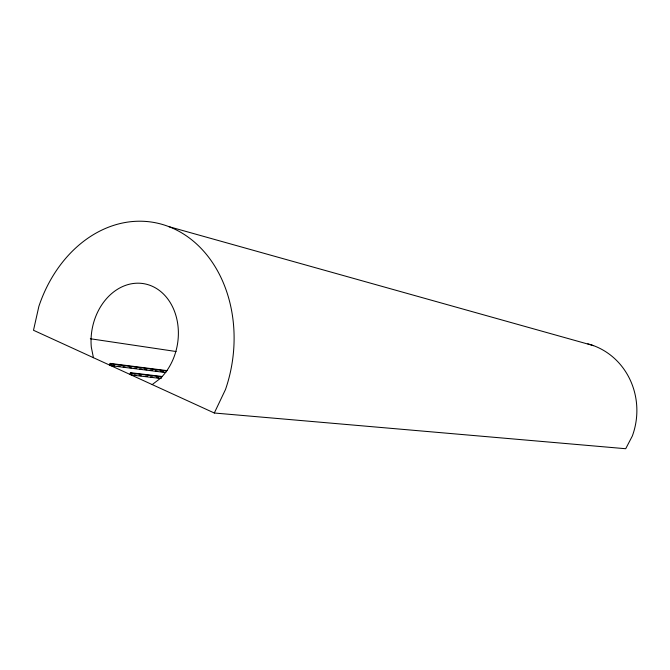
<?xml version="1.0" encoding="UTF-8"?>
<svg xmlns="http://www.w3.org/2000/svg" width="670" height="670" viewBox="0 0 670 670"><rect width="100%" height="100%" fill="white"/><g stroke="black" fill="none" stroke-linecap="round" stroke-linejoin="round"><path stroke-width="1" d="M167.215 370.661L110.14 363.391L109.57 365.083L114.754 365.728M166.403 370.971L111.446 363.994L110.877 365.678L165.858 372.562M162.55 376.54L130.457 372.679L129.88 374.379L131.957 374.622M161.788 376.883L131.797 373.291L131.22 374.991L161.227 378.533M214.308 413.005L225.48 389.546A126.555 100.936 -80.8 0 0 172.81 228.269A126.555 100.936 -80.8 0 0 38.868 306.383L33.5 330.276L214.308 413.005L625.705 448.724L632.304 436.078A69.739 65.685 -83.1 0 0 587.816 343.836M152.199 384.588L160.373 378.382A54.27 43.332 -80.4 0 0 173.932 309.883A54.27 43.332 -80.4 0 0 122.535 286.592A54.27 43.332 -80.4 0 0 91.296 347.077L93.431 357.696M134.025 374.865L136.094 375.116M139.201 375.485L141.278 375.728M145.415 376.222L147.492 376.465M150.599 376.833L152.668 377.076M156.814 377.57L158.882 377.821M117.87 366.122L119.947 366.381M123.062 366.775L125.139 367.034M129.293 367.554L131.37 367.813M134.486 368.207L136.563 368.466M139.678 368.86L141.755 369.12M144.862 369.513L146.939 369.773M150.055 370.167L152.132 370.426M155.247 370.812L157.324 371.079M160.44 371.465L163.555 371.858M90.324 338.744L176.076 351.516M168.966 226.669L593.612 345.67M110.14 363.391L111.446 363.994M130.457 372.679L131.797 373.291"/></g></svg>
